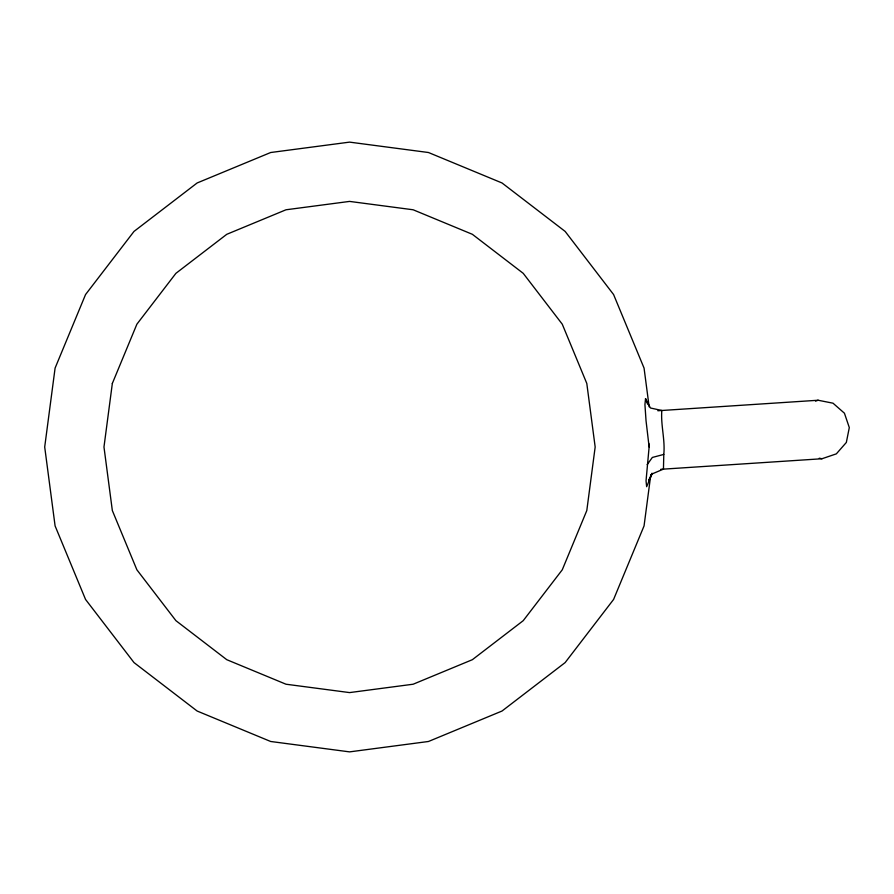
<?xml version="1.0" encoding="UTF-8"?>
<svg xmlns="http://www.w3.org/2000/svg" width="894" height="894" viewBox="0 0 894 894"><rect width="100%" height="100%" fill="white"/><g stroke="black" fill="none" stroke-linecap="round" stroke-linejoin="round"><path stroke-width="1.34" d="M663.795 454.42C665.259 439.68 660.644 425.153 661.817 410.48L650.452 407.999L645.535 398.646L644.932 404.591L646.027 420.649L649.122 447L646.038 480.849L646.653 486.705L651.949 473.999L663.449 469.126L663.795 454.42L652.341 457.449L647.167 464.645M648.977 479.251L648.876 480.447L651.949 473.999M650.798 474.692L644.06 525.907L613.597 599.438L565.153 662.577L502.015 711.032L428.483 741.484L349.576 751.876L270.67 741.484L197.138 711.032L133.999 662.577L85.545 599.438L55.093 525.907L44.7 447L55.093 368.093L85.545 294.562L133.999 231.423L197.138 182.968L270.67 152.516L349.576 142.124L428.483 152.516L502.015 182.968L565.153 231.423L613.597 294.562L644.06 368.093L649.156 406.859M648.776 480.849L652.005 473.205M815.518 401.127L818.133 400.244L833.018 403.194L844.428 413.207L849.3 427.578L846.339 442.452L836.337 453.861L821.966 458.745L660.8 469.305M657.839 410.748L818.133 400.244M649.122 447L648.798 443.357M819.262 458.209L821.966 458.745M645.535 398.646L647.602 404.166M112.342 383.437L103.972 447L112.342 510.563L136.883 569.802L175.906 620.659L226.774 659.694L286.013 684.223L349.576 692.593L413.14 684.223L472.367 659.694L523.236 620.659L562.27 569.802L586.799 510.563L595.169 447L586.799 383.437L562.27 324.198L523.236 273.34L472.367 234.306L413.14 209.777L349.576 201.407L286.013 209.777L226.774 234.306L175.906 273.34L136.883 324.198L112.342 383.437"/></g></svg>
